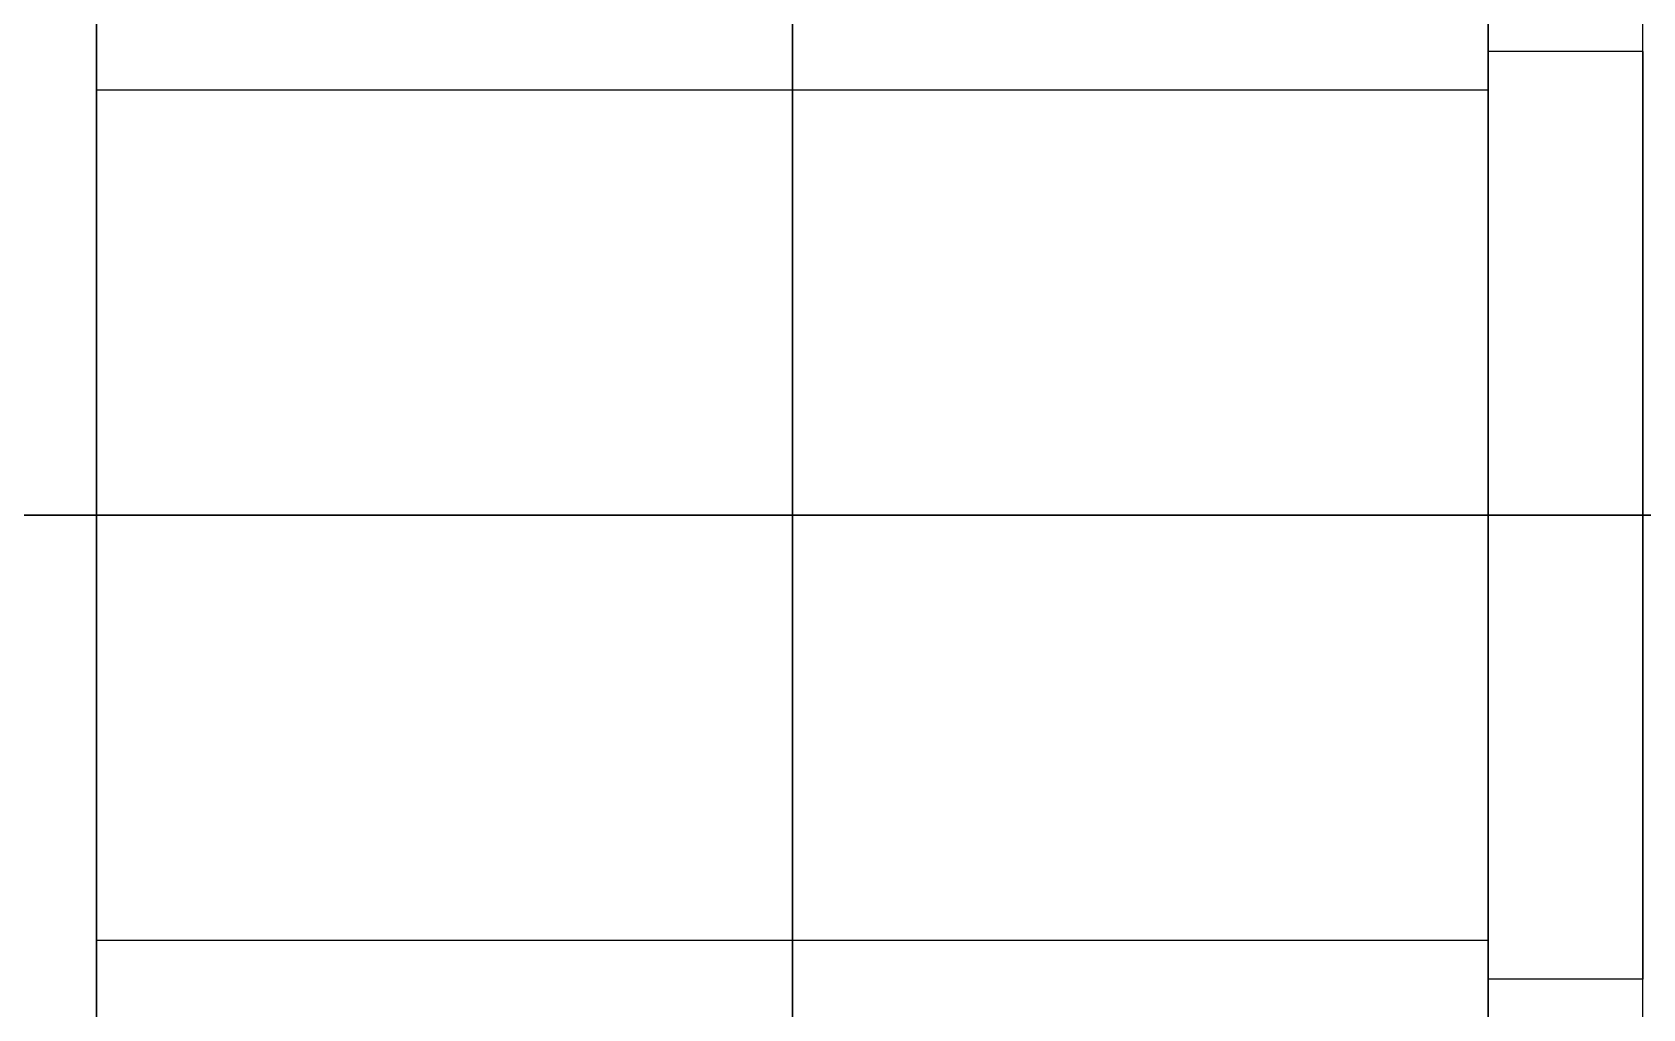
# Model space of a CAD drawing. Header units: millimetres. Extents: x -6529 to 809, y -8611 to 207.
# Drawn here: x 750.19 to 771.03, y -8597.39 to -8584.75 of the extents above; entities that cross this region are included whole.
import ezdxf

# ---------------------------------------------------------------- set-up
doc = ezdxf.new("R2010")
doc.units = ezdxf.units.MM
doc.header["$MEASUREMENT"] = 0
doc.layers.add('platen', color=7, linetype='Continuous', true_color=0x007f00)
doc.layers.add('staal', color=5, linetype='Continuous', true_color=0x0000ff)

# ---------------------------------------------------------------- blocks, each defined once
blk = doc.blocks.new('plaat base')
at = {"layer": 'platen'}
for p, q in [((1296, -332), (1296, -332, 18)), ((1290.5, -337.5), (1290.5, -337.5, 18)), ((1301.5, -337.5), (1301.5, -337.5, 18)), ((1296, -343), (1296, -343, 18)), ((1296, -407), (1296, -407, 18)), ((1290.5, -412.5), (1290.5, -412.5, 18)), ((1301.5, -412.5), (1301.5, -412.5, 18)), ((1296, -418), (1296, -418, 18)), ((1296, -482), (1296, -482, 18)), ((1290.5, -487.5), (1290.5, -487.5, 18)), ((1301.5, -487.5), (1301.5, -487.5, 18)), ((1296, -493), (1296, -493, 18)), ((1296, -557), (1296, -557, 18)), ((1290.5, -562.5), (1290.5, -562.5, 18)), ((1301.5, -562.5), (1301.5, -562.5, 18)), ((1296, -568), (1296, -568, 18)), ((1296, -932), (1296, -932, 18)), ((1290.5, -937.5), (1290.5, -937.5, 18)), ((1301.5, -937.5), (1301.5, -937.5, 18)), ((1296, -943), (1296, -943, 18)), ((1296, -1007), (1296, -1007, 18)), ((1290.5, -1012.5), (1290.5, -1012.5, 18)), ((1301.5, -1012.5), (1301.5, -1012.5, 18)), ((1296, -1018), (1296, -1018, 18)), ((1296, -1082), (1296, -1082, 18)), ((1290.5, -1087.5), (1290.5, -1087.5, 18)), ((1301.5, -1087.5), (1301.5, -1087.5, 18)), ((1296, -1093), (1296, -1093, 18)), ((1296, -1157), (1296, -1157, 18)), ((1290.5, -1162.5), (1290.5, -1162.5, 18)), ((1301.5, -1162.5), (1301.5, -1162.5, 18)), ((1296, -1168), (1296, -1168, 18))]:
    blk.add_line(p, q, dxfattribs=at)
for points in [[(1316, -300), (1287, -300), (1258, -300)], [(1316, -300, 18), (1287, -300, 18), (1258, -300, 18)], [(1316, -300, 9), (1287, -300, 9), (1258, -300, 9)], [(1258, -600), (1287, -600), (1316, -600)], [(1258, -600, 18), (1287, -600, 18), (1316, -600, 18)], [(1258, -600, 9), (1287, -600, 9), (1316, -600, 9)], [(1316, -900), (1287, -900), (1258, -900)], [(1316, -900, 18), (1287, -900, 18), (1258, -900, 18)], [(1316, -900, 9), (1287, -900, 9), (1258, -900, 9)], [(958, -1200), (1137, -1200), (1316, -1200)], [(958, -1200, 18), (1137, -1200, 18), (1316, -1200, 18)], [(958, -1200, 9), (1137, -1200, 9), (1316, -1200, 9)]]:
    blk.add_open_spline(points, degree=2, dxfattribs=at)
for points in [[(1290.5, -337.5), (1290.5, -332), (1296, -332), (1301.5, -332), (1301.5, -337.5), (1301.5, -343), (1296, -343), (1290.5, -343), (1290.5, -337.5)], [(1290.5, -337.5, 18), (1290.5, -332, 18), (1296, -332, 18), (1301.5, -332, 18), (1301.5, -337.5, 18), (1301.5, -343, 18), (1296, -343, 18), (1290.5, -343, 18), (1290.5, -337.5, 18)], [(1290.5, -412.5), (1290.5, -407), (1296, -407), (1301.5, -407), (1301.5, -412.5), (1301.5, -418), (1296, -418), (1290.5, -418), (1290.5, -412.5)], [(1290.5, -412.5, 18), (1290.5, -407, 18), (1296, -407, 18), (1301.5, -407, 18), (1301.5, -412.5, 18), (1301.5, -418, 18), (1296, -418, 18), (1290.5, -418, 18), (1290.5, -412.5, 18)], [(1290.5, -487.5), (1290.5, -482), (1296, -482), (1301.5, -482), (1301.5, -487.5), (1301.5, -493), (1296, -493), (1290.5, -493), (1290.5, -487.5)], [(1290.5, -487.5, 18), (1290.5, -482, 18), (1296, -482, 18), (1301.5, -482, 18), (1301.5, -487.5, 18), (1301.5, -493, 18), (1296, -493, 18), (1290.5, -493, 18), (1290.5, -487.5, 18)], [(1290.5, -562.5), (1290.5, -557), (1296, -557), (1301.5, -557), (1301.5, -562.5), (1301.5, -568), (1296, -568), (1290.5, -568), (1290.5, -562.5)], [(1290.5, -562.5, 18), (1290.5, -557, 18), (1296, -557, 18), (1301.5, -557, 18), (1301.5, -562.5, 18), (1301.5, -568, 18), (1296, -568, 18), (1290.5, -568, 18), (1290.5, -562.5, 18)], [(1290.5, -937.5), (1290.5, -932), (1296, -932), (1301.5, -932), (1301.5, -937.5), (1301.5, -943), (1296, -943), (1290.5, -943), (1290.5, -937.5)], [(1290.5, -937.5, 18), (1290.5, -932, 18), (1296, -932, 18), (1301.5, -932, 18), (1301.5, -937.5, 18), (1301.5, -943, 18), (1296, -943, 18), (1290.5, -943, 18), (1290.5, -937.5, 18)], [(1290.5, -1012.5), (1290.5, -1007), (1296, -1007), (1301.5, -1007), (1301.5, -1012.5), (1301.5, -1018), (1296, -1018), (1290.5, -1018), (1290.5, -1012.5)], [(1290.5, -1012.5, 18), (1290.5, -1007, 18), (1296, -1007, 18), (1301.5, -1007, 18), (1301.5, -1012.5, 18), (1301.5, -1018, 18), (1296, -1018, 18), (1290.5, -1018, 18), (1290.5, -1012.5, 18)], [(1290.5, -1087.5), (1290.5, -1082), (1296, -1082), (1301.5, -1082), (1301.5, -1087.5), (1301.5, -1093), (1296, -1093), (1290.5, -1093), (1290.5, -1087.5)], [(1290.5, -1087.5, 18), (1290.5, -1082, 18), (1296, -1082, 18), (1301.5, -1082, 18), (1301.5, -1087.5, 18), (1301.5, -1093, 18), (1296, -1093, 18), (1290.5, -1093, 18), (1290.5, -1087.5, 18)], [(1290.5, -1162.5), (1290.5, -1157), (1296, -1157), (1301.5, -1157), (1301.5, -1162.5), (1301.5, -1168), (1296, -1168), (1290.5, -1168), (1290.5, -1162.5)], [(1290.5, -1162.5, 18), (1290.5, -1157, 18), (1296, -1157, 18), (1301.5, -1157, 18), (1301.5, -1162.5, 18), (1301.5, -1168, 18), (1296, -1168, 18), (1290.5, -1168, 18), (1290.5, -1162.5, 18)]]:
    blk.add_rational_spline(points, [1, 0.707106781187, 1, 0.707106781187, 1, 0.707106781187, 1, 0.707106781187, 1], degree=2, knots=[-31.415927, -31.415927, -31.415927, -23.561945, -23.561945, -15.707963, -15.707963, -7.853982, -7.853982, 0, 0, 0], dxfattribs=at)
blk = doc.blocks.new('plaat laag')
at = {"layer": 'platen'}
for p, q in [((-0.048, -14.5, 112.5), (17.952, -14.559, 112.5)), ((-0.048, -14.5, 262.5), (17.952, -14.559, 262.5)), ((-0.048, -14.5, 187.5), (17.952, -14.559, 187.5)), ((-0.048, -14.5, 37.5), (17.952, -14.559, 37.5)), ((-0.066, -20, 107), (17.934, -20.059, 107)), ((-0.066, -20, 118), (17.934, -20.059, 118)), ((-0.066, -20, 257), (17.934, -20.059, 257)), ((-0.066, -20, 268), (17.934, -20.059, 268)), ((-0.066, -20, 182), (17.934, -20.059, 182)), ((-0.066, -20, 193), (17.934, -20.059, 193)), ((-0.066, -20, 32), (17.934, -20.059, 32)), ((-0.066, -20, 43), (17.934, -20.059, 43)), ((-0.084, -25.5, 112.5), (17.916, -25.559, 112.5)), ((-0.084, -25.5, 262.5), (17.916, -25.559, 262.5)), ((-0.084, -25.5, 187.5), (17.916, -25.559, 187.5)), ((-0.084, -25.5, 37.5), (17.916, -25.559, 37.5))]:
    blk.add_line(p, q, dxfattribs=at)
for points in [[(-1.184, -357.998), (-0.592, -178.999), (0, 0)], [(0, 0, 300), (-0.096, -29, 300), (-0.192, -58, 300)], [(0, -0.001, 300), (-0.096, -29, 300), (-0.192, -58, 300)], [(7.816, -358.028), (8.408, -179.029), (9, -0.03)], [(9, -0.03, 300), (8.904, -29.03, 300), (8.808, -58.029, 300)], [(9, -0.03, 300), (8.904, -29.03, 300), (8.808, -58.029, 300)], [(16.816, -358.058), (17.408, -179.059), (18, -0.06)], [(18, -0.06, 300), (17.904, -29.059, 300), (17.808, -58.059, 300)], [(18, -0.06, 300), (17.904, -29.06, 300), (17.808, -58.059, 300)]]:
    blk.add_open_spline(points, degree=2, dxfattribs=at)
for points in [[(-0.084, -25.5, 112.5), (-0.084, -25.5, 118), (-0.066, -20, 118), (-0.048, -14.5, 118), (-0.048, -14.5, 112.5), (-0.048, -14.5, 107), (-0.066, -20, 107), (-0.084, -25.5, 107), (-0.084, -25.5, 112.5)], [(-0.084, -25.5, 262.5), (-0.084, -25.5, 268), (-0.066, -20, 268), (-0.048, -14.5, 268), (-0.048, -14.5, 262.5), (-0.048, -14.5, 257), (-0.066, -20, 257), (-0.084, -25.5, 257), (-0.084, -25.5, 262.5)], [(-0.084, -25.5, 187.5), (-0.084, -25.5, 193), (-0.066, -20, 193), (-0.048, -14.5, 193), (-0.048, -14.5, 187.5), (-0.048, -14.5, 182), (-0.066, -20, 182), (-0.084, -25.5, 182), (-0.084, -25.5, 187.5)], [(-0.084, -25.5, 37.5), (-0.084, -25.5, 43), (-0.066, -20, 43), (-0.048, -14.5, 43), (-0.048, -14.5, 37.5), (-0.048, -14.5, 32), (-0.066, -20, 32), (-0.084, -25.5, 32), (-0.084, -25.5, 37.5)], [(17.916, -25.559, 112.5), (17.916, -25.559, 118), (17.934, -20.059, 118), (17.952, -14.559, 118), (17.952, -14.559, 112.5), (17.952, -14.559, 107), (17.934, -20.059, 107), (17.916, -25.559, 107), (17.916, -25.559, 112.5)], [(17.916, -25.559, 262.5), (17.916, -25.559, 268), (17.934, -20.059, 268), (17.952, -14.559, 268), (17.952, -14.559, 262.5), (17.952, -14.559, 257), (17.934, -20.059, 257), (17.916, -25.559, 257), (17.916, -25.559, 262.5)], [(17.916, -25.559, 187.5), (17.916, -25.559, 193), (17.934, -20.059, 193), (17.952, -14.559, 193), (17.952, -14.559, 187.5), (17.952, -14.559, 182), (17.934, -20.059, 182), (17.916, -25.559, 182), (17.916, -25.559, 187.5)], [(17.916, -25.559, 37.5), (17.916, -25.559, 43), (17.934, -20.059, 43), (17.952, -14.559, 43), (17.952, -14.559, 37.5), (17.952, -14.559, 32), (17.934, -20.059, 32), (17.916, -25.559, 32), (17.916, -25.559, 37.5)]]:
    blk.add_rational_spline(points, [1, 0.707106781187, 1, 0.707106781187, 1, 0.707106781187, 1, 0.707106781187, 1], degree=2, knots=[-31.415927, -31.415927, -31.415927, -23.561945, -23.561945, -15.707963, -15.707963, -7.853982, -7.853982, 0, 0, 0], dxfattribs=at)
blk = doc.blocks.new('top plaat')
at = {"layer": 'platen'}
for points in [[(1276, -1276), (1276, -1256), (1276, -1236)], [(1276, -1276, 18), (1276, -1256, 18), (1276, -1236, 18)], [(1276, -1276, 9), (1276, -1256, 9), (1276, -1236, 9)], [(1276, -1256), (1276, -1256, 9), (1276, -1256, 18)]]:
    blk.add_open_spline(points, degree=2, dxfattribs=at)

msp = doc.modelspace()

# ---------------------------------------------------------------- linework, layer by layer
at = {"layer": 'staal'}
for p, q in [((771.026, -8585.003, 1821.5), (769.026, -8585.003, 1821.5)), ((771.026, -8585.003, 1896.5), (769.026, -8585.003, 1896.5)), ((771.026, -8585.003, 1671.5), (769.026, -8585.003, 1671.5)), ((771.026, -8585.003, 1746.5), (769.026, -8585.003, 1746.5)), ((771.026, -8585.003, 1521.5), (769.026, -8585.003, 1521.5)), ((771.026, -8585.003, 1596.5), (769.026, -8585.003, 1596.5)), ((771.026, -8585.003, 1446.5), (769.026, -8585.003, 1446.5)), ((771.026, -8585.003, 1371.5), (769.026, -8585.003, 1371.5)), ((771.026, -8585.003, 771.5), (769.026, -8585.003, 771.5)), ((771.026, -8585.003, 846.5), (769.026, -8585.003, 846.5)), ((771.026, -8585.003, 996.5), (769.026, -8585.003, 996.5)), ((771.026, -8585.003, 921.5), (769.026, -8585.003, 921.5)), ((771.026, -8585.003, 1146.5), (769.026, -8585.003, 1146.5)), ((771.026, -8585.003, 1071.5), (769.026, -8585.003, 1071.5)), ((771.026, -8585.003, 1296.5), (769.026, -8585.003, 1296.5)), ((771.026, -8585.003, 1221.5), (769.026, -8585.003, 1221.5)), ((771.026, -8585.003, 95.5), (769.026, -8585.003, 95.5)), ((771.026, -8585.003, 170.5), (769.026, -8585.003, 170.5)), ((771.026, -8585.003, 320.5), (769.026, -8585.003, 320.5)), ((771.026, -8585.003, 245.5), (769.026, -8585.003, 245.5)), ((771.026, -8585.003, 470.5), (769.026, -8585.003, 470.5)), ((771.026, -8585.003, 395.5), (769.026, -8585.003, 395.5)), ((771.026, -8585.003, 620.5), (769.026, -8585.003, 620.5)), ((771.026, -8585.003, 545.5), (769.026, -8585.003, 545.5)), ((769.026, -8591.003, 716), (771.026, -8591.003, 716)), ((769.026, -8591.003, 1952), (771.026, -8591.003, 1952)), ((771.026, -8591.003, 1815.5), (769.026, -8591.003, 1815.5)), ((771.026, -8591.003, 1827.5), (769.026, -8591.003, 1827.5)), ((771.026, -8591.003, 1890.5), (769.026, -8591.003, 1890.5)), ((771.026, -8591.003, 1902.5), (769.026, -8591.003, 1902.5)), ((771.026, -8591.003, 1665.5), (769.026, -8591.003, 1665.5)), ((771.026, -8591.003, 1677.5), (769.026, -8591.003, 1677.5)), ((771.026, -8591.003, 1740.5), (769.026, -8591.003, 1740.5)), ((771.026, -8591.003, 1752.5), (769.026, -8591.003, 1752.5)), ((771.026, -8591.003, 1515.5), (769.026, -8591.003, 1515.5)), ((771.026, -8591.003, 1527.5), (769.026, -8591.003, 1527.5)), ((771.026, -8591.003, 1590.5), (769.026, -8591.003, 1590.5)), ((771.026, -8591.003, 1602.5), (769.026, -8591.003, 1602.5)), ((771.026, -8591.003, 1440.5), (769.026, -8591.003, 1440.5)), ((771.026, -8591.003, 1452.5), (769.026, -8591.003, 1452.5)), ((771.026, -8591.003, 1365.5), (769.026, -8591.003, 1365.5)), ((771.026, -8591.003, 1377.5), (769.026, -8591.003, 1377.5)), ((771.026, -8591.003, 765.5), (769.026, -8591.003, 765.5)), ((771.026, -8591.003, 777.5), (769.026, -8591.003, 777.5)), ((771.026, -8591.003, 840.5), (769.026, -8591.003, 840.5)), ((771.026, -8591.003, 852.5), (769.026, -8591.003, 852.5)), ((771.026, -8591.003, 990.5), (769.026, -8591.003, 990.5)), ((771.026, -8591.003, 1002.5), (769.026, -8591.003, 1002.5)), ((771.026, -8591.003, 915.5), (769.026, -8591.003, 915.5)), ((771.026, -8591.003, 927.5), (769.026, -8591.003, 927.5)), ((771.026, -8591.003, 1140.5), (769.026, -8591.003, 1140.5)), ((771.026, -8591.003, 1152.5), (769.026, -8591.003, 1152.5)), ((771.026, -8591.003, 1065.5), (769.026, -8591.003, 1065.5)), ((771.026, -8591.003, 1077.5), (769.026, -8591.003, 1077.5)), ((771.026, -8591.003, 1290.5), (769.026, -8591.003, 1290.5)), ((771.026, -8591.003, 1302.5), (769.026, -8591.003, 1302.5)), ((771.026, -8591.003, 1215.5), (769.026, -8591.003, 1215.5)), ((771.026, -8591.003, 1227.5), (769.026, -8591.003, 1227.5)), ((769.026, -8591.003, 40), (771.026, -8591.003, 40)), ((771.026, -8591.003, 89.5), (769.026, -8591.003, 89.5)), ((771.026, -8591.003, 101.5), (769.026, -8591.003, 101.5)), ((771.026, -8591.003, 164.5), (769.026, -8591.003, 164.5)), ((771.026, -8591.003, 176.5), (769.026, -8591.003, 176.5)), ((771.026, -8591.003, 314.5), (769.026, -8591.003, 314.5)), ((771.026, -8591.003, 326.5), (769.026, -8591.003, 326.5)), ((771.026, -8591.003, 239.5), (769.026, -8591.003, 239.5)), ((771.026, -8591.003, 251.5), (769.026, -8591.003, 251.5)), ((771.026, -8591.003, 464.5), (769.026, -8591.003, 464.5)), ((771.026, -8591.003, 476.5), (769.026, -8591.003, 476.5)), ((771.026, -8591.003, 389.5), (769.026, -8591.003, 389.5)), ((771.026, -8591.003, 401.5), (769.026, -8591.003, 401.5)), ((771.026, -8591.003, 614.5), (769.026, -8591.003, 614.5)), ((771.026, -8591.003, 626.5), (769.026, -8591.003, 626.5)), ((771.026, -8591.003, 539.5), (769.026, -8591.003, 539.5)), ((771.026, -8591.003, 551.5), (769.026, -8591.003, 551.5)), ((771.026, -8597.003, 1821.5), (769.026, -8597.003, 1821.5)), ((771.026, -8597.003, 1896.5), (769.026, -8597.003, 1896.5)), ((771.026, -8597.003, 1671.5), (769.026, -8597.003, 1671.5)), ((771.026, -8597.003, 1746.5), (769.026, -8597.003, 1746.5)), ((771.026, -8597.003, 1521.5), (769.026, -8597.003, 1521.5)), ((771.026, -8597.003, 1596.5), (769.026, -8597.003, 1596.5)), ((771.026, -8597.003, 1446.5), (769.026, -8597.003, 1446.5)), ((771.026, -8597.003, 1371.5), (769.026, -8597.003, 1371.5)), ((771.026, -8597.003, 771.5), (769.026, -8597.003, 771.5)), ((771.026, -8597.003, 846.5), (769.026, -8597.003, 846.5)), ((771.026, -8597.003, 996.5), (769.026, -8597.003, 996.5)), ((771.026, -8597.003, 921.5), (769.026, -8597.003, 921.5)), ((771.026, -8597.003, 1146.5), (769.026, -8597.003, 1146.5)), ((771.026, -8597.003, 1071.5), (769.026, -8597.003, 1071.5)), ((771.026, -8597.003, 1296.5), (769.026, -8597.003, 1296.5)), ((771.026, -8597.003, 1221.5), (769.026, -8597.003, 1221.5)), ((771.026, -8597.003, 95.5), (769.026, -8597.003, 95.5)), ((771.026, -8597.003, 170.5), (769.026, -8597.003, 170.5)), ((771.026, -8597.003, 320.5), (769.026, -8597.003, 320.5)), ((771.026, -8597.003, 245.5), (769.026, -8597.003, 245.5)), ((771.026, -8597.003, 470.5), (769.026, -8597.003, 470.5)), ((771.026, -8597.003, 395.5), (769.026, -8597.003, 395.5)), ((771.026, -8597.003, 620.5), (769.026, -8597.003, 620.5)), ((771.026, -8597.003, 545.5), (769.026, -8597.003, 545.5))]:
    msp.add_line(p, q, dxfattribs=at)
for points in [[(809.026, -8611.003, 1992), (789.026, -8591.003, 1992), (769.026, -8571.003, 1992)], [(809.026, -8611.003, 1992), (789.026, -8591.003, 1992), (769.026, -8571.003, 1992)], [(769.026, -8571.003, 716), (769.026, -8591.003, 716), (769.026, -8611.003, 716)], [(769.026, -8571.003, 1952), (769.026, -8591.003, 1952), (769.026, -8611.003, 1952)], [(769.026, -8571.003, 1334), (769.026, -8591.003, 1334), (769.026, -8611.003, 1334)], [(809.026, -8611.003, 40), (789.026, -8591.003, 40), (769.026, -8571.003, 40)], [(809.026, -8611.003), (789.026, -8591.003), (769.026, -8571.003)], [(769.026, -8571.003, 40), (789.026, -8591.003, 40), (809.026, -8611.003, 40)], [(809.026, -8611.003, 716), (789.026, -8591.003, 716), (769.026, -8571.003, 716)], [(809.026, -8611.003, 716), (789.026, -8591.003, 716), (769.026, -8571.003, 716)], [(769.026, -8571.003, 40), (769.026, -8591.003, 40), (769.026, -8611.003, 40)], [(769.026, -8571.003, 676), (769.026, -8591.003, 676), (769.026, -8611.003, 676)], [(769.026, -8571.003, 658), (769.026, -8591.003, 658), (769.026, -8611.003, 658)], [(771.026, -8573.003, 1990), (789.026, -8591.003, 1990), (807.026, -8609.003, 1990)], [(807.026, -8609.003, 1954), (789.026, -8591.003, 1954), (771.026, -8573.003, 1954)], [(771.026, -8609.003, 716), (771.026, -8591.003, 716), (771.026, -8573.003, 716)], [(771.026, -8609.003, 1952), (771.026, -8591.003, 1952), (771.026, -8573.003, 1952)], [(771.026, -8609.003, 1334), (771.026, -8591.003, 1334), (771.026, -8573.003, 1334)], [(771.026, -8573.003, 38), (789.026, -8591.003, 38), (807.026, -8609.003, 38)], [(807.026, -8609.003, 2), (789.026, -8591.003, 2), (771.026, -8573.003, 2)], [(807.026, -8609.003, 38), (789.026, -8591.003, 38), (771.026, -8573.003, 38)], [(771.026, -8573.003, 2), (789.026, -8591.003, 2), (807.026, -8609.003, 2)], [(771.026, -8573.003, 714), (789.026, -8591.003, 714), (807.026, -8609.003, 714)], [(807.026, -8609.003, 678), (789.026, -8591.003, 678), (771.026, -8573.003, 678)], [(771.026, -8573.003, 714), (789.026, -8591.003, 714), (807.026, -8609.003, 714)], [(807.026, -8609.003, 678), (789.026, -8591.003, 678), (771.026, -8573.003, 678)], [(771.026, -8609.003, 40), (771.026, -8591.003, 40), (771.026, -8573.003, 40)], [(771.026, -8609.003, 676), (771.026, -8591.003, 676), (771.026, -8573.003, 676)], [(771.026, -8609.003, 658), (771.026, -8591.003, 658), (771.026, -8573.003, 658)], [(718.526, -8591.003, 1992), (753.776, -8591.003, 1992), (789.026, -8591.003, 1992)], [(718.526, -8591.003, 1990), (753.776, -8591.003, 1990), (789.026, -8591.003, 1990)], [(718.526, -8591.003, 1954), (753.776, -8591.003, 1954), (789.026, -8591.003, 1954)], [(718.526, -8591.003, 1952), (753.776, -8591.003, 1952), (789.026, -8591.003, 1952)], [(789.026, -8591.003, 40), (753.776, -8591.003, 40), (718.526, -8591.003, 40)], [(789.026, -8591.003, 38), (753.776, -8591.003, 38), (718.526, -8591.003, 38)], [(789.026, -8591.003, 2), (753.776, -8591.003, 2), (718.526, -8591.003, 2)], [(789.026, -8591.003), (753.776, -8591.003), (718.526, -8591.003)], [(718.526, -8591.003, 716), (753.776, -8591.003, 716), (789.026, -8591.003, 716)], [(718.526, -8591.003, 714), (753.776, -8591.003, 714), (789.026, -8591.003, 714)], [(718.526, -8591.003, 678), (753.776, -8591.003, 678), (789.026, -8591.003, 678)], [(718.526, -8591.003, 676), (753.776, -8591.003, 676), (789.026, -8591.003, 676)], [(769.026, -8591.003, 716), (769.026, -8591.003, 740.75), (769.026, -8591.003, 765.5)], [(769.026, -8591.003, 777.5), (769.026, -8591.003, 809), (769.026, -8591.003, 840.5)], [(769.026, -8591.003, 852.5), (769.026, -8591.003, 884), (769.026, -8591.003, 915.5)], [(769.026, -8591.003, 927.5), (769.026, -8591.003, 959), (769.026, -8591.003, 990.5)], [(769.026, -8591.003, 1002.5), (769.026, -8591.003, 1034), (769.026, -8591.003, 1065.5)], [(769.026, -8591.003, 1077.5), (769.026, -8591.003, 1109), (769.026, -8591.003, 1140.5)], [(769.026, -8591.003, 1152.5), (769.026, -8591.003, 1184), (769.026, -8591.003, 1215.5)], [(769.026, -8591.003, 1227.5), (769.026, -8591.003, 1259), (769.026, -8591.003, 1290.5)], [(769.026, -8591.003, 1302.5), (769.026, -8591.003, 1334), (769.026, -8591.003, 1365.5)], [(769.026, -8591.003, 1377.5), (769.026, -8591.003, 1409), (769.026, -8591.003, 1440.5)], [(769.026, -8591.003, 1452.5), (769.026, -8591.003, 1484), (769.026, -8591.003, 1515.5)], [(769.026, -8591.003, 1527.5), (769.026, -8591.003, 1559), (769.026, -8591.003, 1590.5)], [(769.026, -8591.003, 1602.5), (769.026, -8591.003, 1634), (769.026, -8591.003, 1665.5)], [(769.026, -8591.003, 1677.5), (769.026, -8591.003, 1709), (769.026, -8591.003, 1740.5)], [(769.026, -8591.003, 1752.5), (769.026, -8591.003, 1784), (769.026, -8591.003, 1815.5)], [(769.026, -8591.003, 1827.5), (769.026, -8591.003, 1859), (769.026, -8591.003, 1890.5)], [(769.026, -8591.003, 1902.5), (769.026, -8591.003, 1927.25), (769.026, -8591.003, 1952)], [(769.026, -8591.003, 40), (769.026, -8591.003, 64.75), (769.026, -8591.003, 89.5)], [(769.026, -8591.003, 101.5), (769.026, -8591.003, 133), (769.026, -8591.003, 164.5)], [(769.026, -8591.003, 176.5), (769.026, -8591.003, 208), (769.026, -8591.003, 239.5)], [(769.026, -8591.003, 251.5), (769.026, -8591.003, 283), (769.026, -8591.003, 314.5)], [(769.026, -8591.003, 326.5), (769.026, -8591.003, 358), (769.026, -8591.003, 389.5)], [(769.026, -8591.003, 401.5), (769.026, -8591.003, 433), (769.026, -8591.003, 464.5)], [(769.026, -8591.003, 476.5), (769.026, -8591.003, 508), (769.026, -8591.003, 539.5)], [(769.026, -8591.003, 551.5), (769.026, -8591.003, 583), (769.026, -8591.003, 614.5)], [(769.026, -8591.003, 626.5), (769.026, -8591.003, 651.25), (769.026, -8591.003, 676)], [(771.026, -8591.003, 716), (771.026, -8591.003, 740.75), (771.026, -8591.003, 765.5)], [(771.026, -8591.003, 777.5), (771.026, -8591.003, 809), (771.026, -8591.003, 840.5)], [(771.026, -8591.003, 852.5), (771.026, -8591.003, 884), (771.026, -8591.003, 915.5)], [(771.026, -8591.003, 927.5), (771.026, -8591.003, 959), (771.026, -8591.003, 990.5)], [(771.026, -8591.003, 1002.5), (771.026, -8591.003, 1034), (771.026, -8591.003, 1065.5)], [(771.026, -8591.003, 1077.5), (771.026, -8591.003, 1109), (771.026, -8591.003, 1140.5)], [(771.026, -8591.003, 1152.5), (771.026, -8591.003, 1184), (771.026, -8591.003, 1215.5)], [(771.026, -8591.003, 1227.5), (771.026, -8591.003, 1259), (771.026, -8591.003, 1290.5)], [(771.026, -8591.003, 1302.5), (771.026, -8591.003, 1334), (771.026, -8591.003, 1365.5)], [(771.026, -8591.003, 1377.5), (771.026, -8591.003, 1409), (771.026, -8591.003, 1440.5)], [(771.026, -8591.003, 1452.5), (771.026, -8591.003, 1484), (771.026, -8591.003, 1515.5)], [(771.026, -8591.003, 1527.5), (771.026, -8591.003, 1559), (771.026, -8591.003, 1590.5)], [(771.026, -8591.003, 1602.5), (771.026, -8591.003, 1634), (771.026, -8591.003, 1665.5)], [(771.026, -8591.003, 1677.5), (771.026, -8591.003, 1709), (771.026, -8591.003, 1740.5)], [(771.026, -8591.003, 1752.5), (771.026, -8591.003, 1784), (771.026, -8591.003, 1815.5)], [(771.026, -8591.003, 1827.5), (771.026, -8591.003, 1859), (771.026, -8591.003, 1890.5)], [(771.026, -8591.003, 1902.5), (771.026, -8591.003, 1927.25), (771.026, -8591.003, 1952)], [(771.026, -8591.003, 40), (771.026, -8591.003, 64.75), (771.026, -8591.003, 89.5)], [(771.026, -8591.003, 101.5), (771.026, -8591.003, 133), (771.026, -8591.003, 164.5)], [(771.026, -8591.003, 176.5), (771.026, -8591.003, 208), (771.026, -8591.003, 239.5)], [(771.026, -8591.003, 251.5), (771.026, -8591.003, 283), (771.026, -8591.003, 314.5)], [(771.026, -8591.003, 326.5), (771.026, -8591.003, 358), (771.026, -8591.003, 389.5)], [(771.026, -8591.003, 401.5), (771.026, -8591.003, 433), (771.026, -8591.003, 464.5)], [(771.026, -8591.003, 476.5), (771.026, -8591.003, 508), (771.026, -8591.003, 539.5)], [(771.026, -8591.003, 551.5), (771.026, -8591.003, 583), (771.026, -8591.003, 614.5)], [(771.026, -8591.003, 626.5), (771.026, -8591.003, 651.25), (771.026, -8591.003, 676)]]:
    msp.add_open_spline(points, degree=2, dxfattribs=at)
for points, weights, knots in [([(769.026, -8585.003, 1821.5), (769.026, -8585.003, 1827.5), (769.026, -8591.003, 1827.5), (769.026, -8597.003, 1827.5), (769.026, -8597.003, 1821.5), (769.026, -8597.003, 1815.5), (769.026, -8591.003, 1815.5), (769.026, -8585.003, 1815.5), (769.026, -8585.003, 1821.5)], [1, 0.707106781187, 1, 0.707106781187, 1, 0.707106781187, 1, 0.707106781187, 1], [0, 0, 0, 7.853982, 7.853982, 15.707963, 15.707963, 23.561945, 23.561945, 31.415927, 31.415927, 31.415927]), ([(769.026, -8585.003, 1896.5), (769.026, -8585.003, 1902.5), (769.026, -8591.003, 1902.5), (769.026, -8597.003, 1902.5), (769.026, -8597.003, 1896.5), (769.026, -8597.003, 1890.5), (769.026, -8591.003, 1890.5), (769.026, -8585.003, 1890.5), (769.026, -8585.003, 1896.5)], [1, 0.707106781187, 1, 0.707106781187, 1, 0.707106781187, 1, 0.707106781187, 1], [0, 0, 0, 7.853982, 7.853982, 15.707963, 15.707963, 23.561945, 23.561945, 31.415927, 31.415927, 31.415927]), ([(769.026, -8585.003, 1671.5), (769.026, -8585.003, 1677.5), (769.026, -8591.003, 1677.5), (769.026, -8597.003, 1677.5), (769.026, -8597.003, 1671.5), (769.026, -8597.003, 1665.5), (769.026, -8591.003, 1665.5), (769.026, -8585.003, 1665.5), (769.026, -8585.003, 1671.5)], [1, 0.707106781187, 1, 0.707106781187, 1, 0.707106781187, 1, 0.707106781187, 1], [0, 0, 0, 7.853982, 7.853982, 15.707963, 15.707963, 23.561945, 23.561945, 31.415927, 31.415927, 31.415927]), ([(769.026, -8585.003, 1746.5), (769.026, -8585.003, 1752.5), (769.026, -8591.003, 1752.5), (769.026, -8597.003, 1752.5), (769.026, -8597.003, 1746.5), (769.026, -8597.003, 1740.5), (769.026, -8591.003, 1740.5), (769.026, -8585.003, 1740.5), (769.026, -8585.003, 1746.5)], [1, 0.707106781187, 1, 0.707106781187, 1, 0.707106781187, 1, 0.707106781187, 1], [0, 0, 0, 7.853982, 7.853982, 15.707963, 15.707963, 23.561945, 23.561945, 31.415927, 31.415927, 31.415927]), ([(769.026, -8585.003, 1521.5), (769.026, -8585.003, 1527.5), (769.026, -8591.003, 1527.5), (769.026, -8597.003, 1527.5), (769.026, -8597.003, 1521.5), (769.026, -8597.003, 1515.5), (769.026, -8591.003, 1515.5), (769.026, -8585.003, 1515.5), (769.026, -8585.003, 1521.5)], [0.999999860338, 0.707106851018, 1, 0.707106781187, 1, 0.707106781187, 1, 0.707106781187, 1], [0, 0, 0, 7.85398, 7.85398, 15.707962, 15.707962, 23.561944, 23.561944, 31.415927, 31.415927, 31.415927]), ([(769.026, -8585.003, 1596.5), (769.026, -8585.003, 1602.5), (769.026, -8591.003, 1602.5), (769.026, -8597.003, 1602.5), (769.026, -8597.003, 1596.5), (769.026, -8597.003, 1590.5), (769.026, -8591.003, 1590.5), (769.026, -8585.003, 1590.5), (769.026, -8585.003, 1596.5)], [1, 0.707106781187, 1, 0.707106781187, 1, 0.707106781187, 1, 0.707106781187, 1], [0, 0, 0, 7.853982, 7.853982, 15.707963, 15.707963, 23.561945, 23.561945, 31.415927, 31.415927, 31.415927]), ([(769.026, -8585.003, 1446.5), (769.026, -8585.003, 1452.5), (769.026, -8591.003, 1452.5), (769.026, -8597.003, 1452.5), (769.026, -8597.003, 1446.5), (769.026, -8597.003, 1440.5), (769.026, -8591.003, 1440.5), (769.026, -8585.003, 1440.5), (769.026, -8585.003, 1446.5)], [1, 0.707106781187, 1, 0.707106781187, 1, 0.707106781187, 1, 0.707106781187, 1], [0, 0, 0, 7.853982, 7.853982, 15.707963, 15.707963, 23.561945, 23.561945, 31.415927, 31.415927, 31.415927]), ([(769.026, -8585.003, 1371.5), (769.026, -8585.003, 1377.5), (769.026, -8591.003, 1377.5), (769.026, -8597.003, 1377.5), (769.026, -8597.003, 1371.5), (769.026, -8597.003, 1365.5), (769.026, -8591.003, 1365.5), (769.026, -8585.003, 1365.5), (769.026, -8585.003, 1371.5)], [1, 0.707106781187, 1, 0.707106781187, 1, 0.707106781187, 1, 0.707106781187, 1], [0, 0, 0, 7.853982, 7.853982, 15.707963, 15.707963, 23.561945, 23.561945, 31.415927, 31.415927, 31.415927]), ([(769.026, -8585.003, 771.5), (769.026, -8585.003, 777.5), (769.026, -8591.003, 777.5), (769.026, -8597.003, 777.5), (769.026, -8597.003, 771.5), (769.026, -8597.003, 765.5), (769.026, -8591.003, 765.5), (769.026, -8585.003, 765.5), (769.026, -8585.003, 771.5)], [1, 0.707106781187, 1, 0.707106781187, 1, 0.707106781187, 1, 0.707106781187, 1], [0, 0, 0, 7.853982, 7.853982, 15.707963, 15.707963, 23.561945, 23.561945, 31.415927, 31.415927, 31.415927]), ([(769.026, -8585.003, 846.5), (769.026, -8585.003, 852.5), (769.026, -8591.003, 852.5), (769.026, -8597.003, 852.5), (769.026, -8597.003, 846.5), (769.026, -8597.003, 840.5), (769.026, -8591.003, 840.5), (769.026, -8585.003, 840.5), (769.026, -8585.003, 846.5)], [1, 0.707106781187, 1, 0.707106781187, 1, 0.707106781187, 1, 0.707106781187, 1], [0, 0, 0, 7.853982, 7.853982, 15.707963, 15.707963, 23.561945, 23.561945, 31.415927, 31.415927, 31.415927]), ([(769.026, -8585.003, 996.5), (769.026, -8585.003, 1002.5), (769.026, -8591.003, 1002.5), (769.026, -8597.003, 1002.5), (769.026, -8597.003, 996.5), (769.026, -8597.003, 990.5), (769.026, -8591.003, 990.5), (769.026, -8585.003, 990.5), (769.026, -8585.003, 996.5)], [1, 0.707106781187, 1, 0.707106781187, 1, 0.707106781187, 1, 0.707106781187, 1], [0, 0, 0, 7.853982, 7.853982, 15.707963, 15.707963, 23.561945, 23.561945, 31.415927, 31.415927, 31.415927]), ([(769.026, -8585.003, 921.5), (769.026, -8585.003, 927.5), (769.026, -8591.003, 927.5), (769.026, -8597.003, 927.5), (769.026, -8597.003, 921.5), (769.026, -8597.003, 915.5), (769.026, -8591.003, 915.5), (769.026, -8585.003, 915.5), (769.026, -8585.003, 921.5)], [0.999999860338, 0.707106851018, 1, 0.707106781187, 1, 0.707106781187, 1, 0.707106781187, 1], [0, 0, 0, 7.85398, 7.85398, 15.707962, 15.707962, 23.561944, 23.561944, 31.415927, 31.415927, 31.415927]), ([(769.026, -8585.003, 1146.5), (769.026, -8585.003, 1152.5), (769.026, -8591.003, 1152.5), (769.026, -8597.003, 1152.5), (769.026, -8597.003, 1146.5), (769.026, -8597.003, 1140.5), (769.026, -8591.003, 1140.5), (769.026, -8585.003, 1140.5), (769.026, -8585.003, 1146.5)], [0.999999860338, 0.707106851018, 1, 0.707106781187, 1, 0.707106781187, 1, 0.707106781187, 1], [0, 0, 0, 7.85398, 7.85398, 15.707962, 15.707962, 23.561944, 23.561944, 31.415927, 31.415927, 31.415927]), ([(769.026, -8585.003, 1071.5), (769.026, -8585.003, 1077.5), (769.026, -8591.003, 1077.5), (769.026, -8597.003, 1077.5), (769.026, -8597.003, 1071.5), (769.026, -8597.003, 1065.5), (769.026, -8591.003, 1065.5), (769.026, -8585.003, 1065.5), (769.026, -8585.003, 1071.5)], [1, 0.707106781187, 1, 0.707106781187, 1, 0.707106781187, 1, 0.707106781187, 1], [0, 0, 0, 7.853982, 7.853982, 15.707963, 15.707963, 23.561945, 23.561945, 31.415927, 31.415927, 31.415927]), ([(769.026, -8585.003, 1296.5), (769.026, -8585.003, 1302.5), (769.026, -8591.003, 1302.5), (769.026, -8597.003, 1302.5), (769.026, -8597.003, 1296.5), (769.026, -8597.003, 1290.5), (769.026, -8591.003, 1290.5), (769.026, -8585.003, 1290.5), (769.026, -8585.003, 1296.5)], [1, 0.707106781187, 1, 0.707106781187, 1, 0.707106781187, 1, 0.707106781187, 1], [0, 0, 0, 7.853982, 7.853982, 15.707963, 15.707963, 23.561945, 23.561945, 31.415927, 31.415927, 31.415927]), ([(769.026, -8585.003, 1221.5), (769.026, -8585.003, 1227.5), (769.026, -8591.003, 1227.5), (769.026, -8597.003, 1227.5), (769.026, -8597.003, 1221.5), (769.026, -8597.003, 1215.5), (769.026, -8591.003, 1215.5), (769.026, -8585.003, 1215.5), (769.026, -8585.003, 1221.5)], [1, 0.707106781187, 1, 0.707106781187, 1, 0.707106781187, 1, 0.707106781187, 1], [0, 0, 0, 7.853982, 7.853982, 15.707963, 15.707963, 23.561945, 23.561945, 31.415927, 31.415927, 31.415927]), ([(769.026, -8585.003, 771.5), (769.026, -8585.003, 765.5), (769.026, -8591.003, 765.5), (769.026, -8597.003, 765.5), (769.026, -8597.003, 771.5)], [1, 0.707106781187, 1, 0.707106781187, 1], [-31.415927, -31.415927, -31.415927, -23.561945, -23.561945, -15.707963, -15.707963, -15.707963]), ([(769.026, -8585.003, 846.5), (769.026, -8585.003, 840.5), (769.026, -8591.003, 840.5), (769.026, -8597.003, 840.5), (769.026, -8597.003, 846.5)], [1, 0.707106781187, 1, 0.707106781187, 1], [-31.415927, -31.415927, -31.415927, -23.561945, -23.561945, -15.707963, -15.707963, -15.707963]), ([(769.026, -8585.003, 996.5), (769.026, -8585.003, 990.5), (769.026, -8591.003, 990.5), (769.026, -8597.003, 990.5), (769.026, -8597.003, 996.5)], [1, 0.707106781187, 1, 0.707106781187, 1], [-31.415927, -31.415927, -31.415927, -23.561945, -23.561945, -15.707963, -15.707963, -15.707963]), ([(769.026, -8585.003, 921.5), (769.026, -8585.003, 915.5), (769.026, -8591.003, 915.5), (769.026, -8597.003, 915.5), (769.026, -8597.003, 921.5)], [1, 0.707106781187, 1, 0.707106781187, 1], [-31.415927, -31.415927, -31.415927, -23.561945, -23.561945, -15.707963, -15.707963, -15.707963]), ([(769.026, -8585.003, 1146.5), (769.026, -8585.003, 1140.5), (769.026, -8591.003, 1140.5), (769.026, -8597.003, 1140.5), (769.026, -8597.003, 1146.5)], [1, 0.707106781187, 1, 0.707106781187, 1], [-31.415927, -31.415927, -31.415927, -23.561945, -23.561945, -15.707963, -15.707963, -15.707963]), ([(769.026, -8585.003, 1071.5), (769.026, -8585.003, 1065.5), (769.026, -8591.003, 1065.5), (769.026, -8597.003, 1065.5), (769.026, -8597.003, 1071.5)], [1, 0.707106781187, 1, 0.707106781187, 1], [-31.415927, -31.415927, -31.415927, -23.561945, -23.561945, -15.707963, -15.707963, -15.707963]), ([(769.026, -8585.003, 1296.5), (769.026, -8585.003, 1290.5), (769.026, -8591.003, 1290.5), (769.026, -8597.003, 1290.5), (769.026, -8597.003, 1296.5)], [1, 0.707106781187, 1, 0.707106781187, 1], [-31.415927, -31.415927, -31.415927, -23.561945, -23.561945, -15.707963, -15.707963, -15.707963]), ([(769.026, -8585.003, 1221.5), (769.026, -8585.003, 1215.5), (769.026, -8591.003, 1215.5), (769.026, -8597.003, 1215.5), (769.026, -8597.003, 1221.5)], [1, 0.707106781187, 1, 0.707106781187, 1], [-31.415927, -31.415927, -31.415927, -23.561945, -23.561945, -15.707963, -15.707963, -15.707963]), ([(769.026, -8585.003, 95.5), (769.026, -8585.003, 101.5), (769.026, -8591.003, 101.5), (769.026, -8597.003, 101.5), (769.026, -8597.003, 95.5), (769.026, -8597.003, 89.5), (769.026, -8591.003, 89.5), (769.026, -8585.003, 89.5), (769.026, -8585.003, 95.5)], [1, 0.707106781187, 1, 0.707106781187, 1, 0.707106781187, 1, 0.707106781187, 1], [0, 0, 0, 7.853982, 7.853982, 15.707963, 15.707963, 23.561945, 23.561945, 31.415927, 31.415927, 31.415927]), ([(769.026, -8585.003, 170.5), (769.026, -8585.003, 176.5), (769.026, -8591.003, 176.5), (769.026, -8597.003, 176.5), (769.026, -8597.003, 170.5), (769.026, -8597.003, 164.5), (769.026, -8591.003, 164.5), (769.026, -8585.003, 164.5), (769.026, -8585.003, 170.5)], [1, 0.707106781187, 1, 0.707106781187, 1, 0.707106781187, 1, 0.707106781187, 1], [0, 0, 0, 7.853982, 7.853982, 15.707963, 15.707963, 23.561945, 23.561945, 31.415927, 31.415927, 31.415927]), ([(769.026, -8585.003, 320.5), (769.026, -8585.003, 326.5), (769.026, -8591.003, 326.5), (769.026, -8597.003, 326.5), (769.026, -8597.003, 320.5), (769.026, -8597.003, 314.5), (769.026, -8591.003, 314.5), (769.026, -8585.003, 314.5), (769.026, -8585.003, 320.5)], [1, 0.707106781187, 1, 0.707106781187, 1, 0.707106781187, 1, 0.707106781187, 1], [0, 0, 0, 7.853982, 7.853982, 15.707963, 15.707963, 23.561945, 23.561945, 31.415927, 31.415927, 31.415927]), ([(769.026, -8585.003, 245.5), (769.026, -8585.003, 251.5), (769.026, -8591.003, 251.5), (769.026, -8597.003, 251.5), (769.026, -8597.003, 245.5), (769.026, -8597.003, 239.5), (769.026, -8591.003, 239.5), (769.026, -8585.003, 239.5), (769.026, -8585.003, 245.5)], [0.999999860338, 0.707106851018, 1, 0.707106781187, 1, 0.707106781187, 1, 0.707106781187, 1], [0, 0, 0, 7.85398, 7.85398, 15.707962, 15.707962, 23.561944, 23.561944, 31.415927, 31.415927, 31.415927]), ([(769.026, -8585.003, 470.5), (769.026, -8585.003, 476.5), (769.026, -8591.003, 476.5), (769.026, -8597.003, 476.5), (769.026, -8597.003, 470.5), (769.026, -8597.003, 464.5), (769.026, -8591.003, 464.5), (769.026, -8585.003, 464.5), (769.026, -8585.003, 470.5)], [0.999999860338, 0.707106851018, 1, 0.707106781187, 1, 0.707106781187, 1, 0.707106781187, 1], [0, 0, 0, 7.85398, 7.85398, 15.707962, 15.707962, 23.561944, 23.561944, 31.415927, 31.415927, 31.415927]), ([(769.026, -8585.003, 395.5), (769.026, -8585.003, 401.5), (769.026, -8591.003, 401.5), (769.026, -8597.003, 401.5), (769.026, -8597.003, 395.5), (769.026, -8597.003, 389.5), (769.026, -8591.003, 389.5), (769.026, -8585.003, 389.5), (769.026, -8585.003, 395.5)], [1, 0.707106781187, 1, 0.707106781187, 1, 0.707106781187, 1, 0.707106781187, 1], [0, 0, 0, 7.853982, 7.853982, 15.707963, 15.707963, 23.561945, 23.561945, 31.415927, 31.415927, 31.415927]), ([(769.026, -8585.003, 620.5), (769.026, -8585.003, 626.5), (769.026, -8591.003, 626.5), (769.026, -8597.003, 626.5), (769.026, -8597.003, 620.5), (769.026, -8597.003, 614.5), (769.026, -8591.003, 614.5), (769.026, -8585.003, 614.5), (769.026, -8585.003, 620.5)], [1, 0.707106781187, 1, 0.707106781187, 1, 0.707106781187, 1, 0.707106781187, 1], [0, 0, 0, 7.853982, 7.853982, 15.707963, 15.707963, 23.561945, 23.561945, 31.415927, 31.415927, 31.415927]), ([(769.026, -8585.003, 545.5), (769.026, -8585.003, 551.5), (769.026, -8591.003, 551.5), (769.026, -8597.003, 551.5), (769.026, -8597.003, 545.5), (769.026, -8597.003, 539.5), (769.026, -8591.003, 539.5), (769.026, -8585.003, 539.5), (769.026, -8585.003, 545.5)], [1, 0.707106781187, 1, 0.707106781187, 1, 0.707106781187, 1, 0.707106781187, 1], [0, 0, 0, 7.853982, 7.853982, 15.707963, 15.707963, 23.561945, 23.561945, 31.415927, 31.415927, 31.415927]), ([(769.026, -8585.003, 95.5), (769.026, -8585.003, 89.5), (769.026, -8591.003, 89.5), (769.026, -8597.003, 89.5), (769.026, -8597.003, 95.5)], [1, 0.707106781187, 1, 0.707106781187, 1], [-31.415927, -31.415927, -31.415927, -23.561945, -23.561945, -15.707963, -15.707963, -15.707963]), ([(769.026, -8585.003, 170.5), (769.026, -8585.003, 164.5), (769.026, -8591.003, 164.5), (769.026, -8597.003, 164.5), (769.026, -8597.003, 170.5)], [1, 0.707106781187, 1, 0.707106781187, 1], [-31.415927, -31.415927, -31.415927, -23.561945, -23.561945, -15.707963, -15.707963, -15.707963]), ([(769.026, -8585.003, 320.5), (769.026, -8585.003, 314.5), (769.026, -8591.003, 314.5), (769.026, -8597.003, 314.5), (769.026, -8597.003, 320.5)], [1, 0.707106781187, 1, 0.707106781187, 1], [-31.415927, -31.415927, -31.415927, -23.561945, -23.561945, -15.707963, -15.707963, -15.707963]), ([(769.026, -8585.003, 245.5), (769.026, -8585.003, 239.5), (769.026, -8591.003, 239.5), (769.026, -8597.003, 239.5), (769.026, -8597.003, 245.5)], [1, 0.707106781187, 1, 0.707106781187, 1], [-31.415927, -31.415927, -31.415927, -23.561945, -23.561945, -15.707963, -15.707963, -15.707963]), ([(769.026, -8585.003, 470.5), (769.026, -8585.003, 464.5), (769.026, -8591.003, 464.5), (769.026, -8597.003, 464.5), (769.026, -8597.003, 470.5)], [1, 0.707106781187, 1, 0.707106781187, 1], [-31.415927, -31.415927, -31.415927, -23.561945, -23.561945, -15.707963, -15.707963, -15.707963]), ([(769.026, -8585.003, 395.5), (769.026, -8585.003, 389.5), (769.026, -8591.003, 389.5), (769.026, -8597.003, 389.5), (769.026, -8597.003, 395.5)], [1, 0.707106781187, 1, 0.707106781187, 1], [-31.415927, -31.415927, -31.415927, -23.561945, -23.561945, -15.707963, -15.707963, -15.707963]), ([(769.026, -8585.003, 620.5), (769.026, -8585.003, 614.5), (769.026, -8591.003, 614.5), (769.026, -8597.003, 614.5), (769.026, -8597.003, 620.5)], [1, 0.707106781187, 1, 0.707106781187, 1], [-31.415927, -31.415927, -31.415927, -23.561945, -23.561945, -15.707963, -15.707963, -15.707963]), ([(769.026, -8585.003, 545.5), (769.026, -8585.003, 539.5), (769.026, -8591.003, 539.5), (769.026, -8597.003, 539.5), (769.026, -8597.003, 545.5)], [1, 0.707106781187, 1, 0.707106781187, 1], [-31.415927, -31.415927, -31.415927, -23.561945, -23.561945, -15.707963, -15.707963, -15.707963]), ([(771.026, -8585.003, 1821.5), (771.026, -8585.003, 1815.5), (771.026, -8591.003, 1815.5), (771.026, -8597.003, 1815.5), (771.026, -8597.003, 1821.5), (771.026, -8597.003, 1827.5), (771.026, -8591.003, 1827.5), (771.026, -8585.003, 1827.5), (771.026, -8585.003, 1821.5)], [1, 0.707106781187, 1, 0.707106781187, 1, 0.707106781187, 1, 0.707106781187, 1], [-31.415927, -31.415927, -31.415927, -23.561945, -23.561945, -15.707963, -15.707963, -7.853982, -7.853982, 0, 0, 0]), ([(771.026, -8585.003, 1896.5), (771.026, -8585.003, 1890.5), (771.026, -8591.003, 1890.5), (771.026, -8597.003, 1890.5), (771.026, -8597.003, 1896.5), (771.026, -8597.003, 1902.5), (771.026, -8591.003, 1902.5), (771.026, -8585.003, 1902.5), (771.026, -8585.003, 1896.5)], [1, 0.707106781187, 1, 0.707106781187, 1, 0.707106781187, 1, 0.707106781187, 1], [-31.415927, -31.415927, -31.415927, -23.561945, -23.561945, -15.707963, -15.707963, -7.853982, -7.853982, 0, 0, 0]), ([(771.026, -8585.003, 1671.5), (771.026, -8585.003, 1665.5), (771.026, -8591.003, 1665.5), (771.026, -8597.003, 1665.5), (771.026, -8597.003, 1671.5), (771.026, -8597.003, 1677.5), (771.026, -8591.003, 1677.5), (771.026, -8585.003, 1677.5), (771.026, -8585.003, 1671.5)], [1, 0.707106781187, 1, 0.707106781187, 1, 0.707106781187, 1, 0.707106781187, 1], [-31.415927, -31.415927, -31.415927, -23.561945, -23.561945, -15.707963, -15.707963, -7.853982, -7.853982, 0, 0, 0]), ([(771.026, -8585.003, 1746.5), (771.026, -8585.003, 1740.5), (771.026, -8591.003, 1740.5), (771.026, -8597.003, 1740.5), (771.026, -8597.003, 1746.5), (771.026, -8597.003, 1752.5), (771.026, -8591.003, 1752.5), (771.026, -8585.003, 1752.5), (771.026, -8585.003, 1746.5)], [1, 0.707106781187, 1, 0.707106781187, 1, 0.707106781187, 1, 0.707106781187, 1], [-31.415927, -31.415927, -31.415927, -23.561945, -23.561945, -15.707963, -15.707963, -7.853982, -7.853982, 0, 0, 0]), ([(771.026, -8585.003, 1521.5), (771.026, -8585.003, 1515.5), (771.026, -8591.003, 1515.5), (771.026, -8597.003, 1515.5), (771.026, -8597.003, 1521.5), (771.026, -8597.003, 1527.5), (771.026, -8591.003, 1527.5), (771.026, -8585.003, 1527.5), (771.026, -8585.003, 1521.5)], [1, 0.707106781187, 1, 0.707106781187, 1, 0.707106781187, 1, 0.707106781187, 1], [-31.415927, -31.415927, -31.415927, -23.561945, -23.561945, -15.707963, -15.707963, -7.853982, -7.853982, 0, 0, 0]), ([(771.026, -8585.003, 1596.5), (771.026, -8585.003, 1590.5), (771.026, -8591.003, 1590.5), (771.026, -8597.003, 1590.5), (771.026, -8597.003, 1596.5), (771.026, -8597.003, 1602.5), (771.026, -8591.003, 1602.5), (771.026, -8585.003, 1602.5), (771.026, -8585.003, 1596.5)], [1, 0.707106781187, 1, 0.707106781187, 1, 0.707106781187, 1, 0.707106781187, 1], [-31.415927, -31.415927, -31.415927, -23.561945, -23.561945, -15.707963, -15.707963, -7.853982, -7.853982, 0, 0, 0]), ([(771.026, -8585.003, 1446.5), (771.026, -8585.003, 1440.5), (771.026, -8591.003, 1440.5), (771.026, -8597.003, 1440.5), (771.026, -8597.003, 1446.5), (771.026, -8597.003, 1452.5), (771.026, -8591.003, 1452.5), (771.026, -8585.003, 1452.5), (771.026, -8585.003, 1446.5)], [1, 0.707106781187, 1, 0.707106781187, 1, 0.707106781187, 1, 0.707106781187, 1], [-31.415927, -31.415927, -31.415927, -23.561945, -23.561945, -15.707963, -15.707963, -7.853982, -7.853982, 0, 0, 0]), ([(771.026, -8585.003, 1371.5), (771.026, -8585.003, 1365.5), (771.026, -8591.003, 1365.5), (771.026, -8597.003, 1365.5), (771.026, -8597.003, 1371.5), (771.026, -8597.003, 1377.5), (771.026, -8591.003, 1377.5), (771.026, -8585.003, 1377.5), (771.026, -8585.003, 1371.5)], [1, 0.707106781187, 1, 0.707106781187, 1, 0.707106781187, 1, 0.707106781187, 1], [-31.415927, -31.415927, -31.415927, -23.561945, -23.561945, -15.707963, -15.707963, -7.853982, -7.853982, 0, 0, 0]), ([(771.026, -8585.003, 771.5), (771.026, -8585.003, 765.5), (771.026, -8591.003, 765.5), (771.026, -8597.003, 765.5), (771.026, -8597.003, 771.5), (771.026, -8597.003, 777.5), (771.026, -8591.003, 777.5), (771.026, -8585.003, 777.5), (771.026, -8585.003, 771.5)], [1, 0.707106781187, 1, 0.707106781187, 1, 0.707106781187, 1, 0.707106781187, 1], [-31.415927, -31.415927, -31.415927, -23.561945, -23.561945, -15.707963, -15.707963, -7.853982, -7.853982, 0, 0, 0]), ([(771.026, -8585.003, 846.5), (771.026, -8585.003, 840.5), (771.026, -8591.003, 840.5), (771.026, -8597.003, 840.5), (771.026, -8597.003, 846.5), (771.026, -8597.003, 852.5), (771.026, -8591.003, 852.5), (771.026, -8585.003, 852.5), (771.026, -8585.003, 846.5)], [1, 0.707106781187, 1, 0.707106781187, 1, 0.707106781187, 1, 0.707106781187, 1], [-31.415927, -31.415927, -31.415927, -23.561945, -23.561945, -15.707963, -15.707963, -7.853982, -7.853982, 0, 0, 0]), ([(771.026, -8585.003, 996.5), (771.026, -8585.003, 990.5), (771.026, -8591.003, 990.5), (771.026, -8597.003, 990.5), (771.026, -8597.003, 996.5), (771.026, -8597.003, 1002.5), (771.026, -8591.003, 1002.5), (771.026, -8585.003, 1002.5), (771.026, -8585.003, 996.5)], [1, 0.707106781187, 1, 0.707106781187, 1, 0.707106781187, 1, 0.707106781187, 1], [-31.415927, -31.415927, -31.415927, -23.561945, -23.561945, -15.707963, -15.707963, -7.853982, -7.853982, 0, 0, 0]), ([(771.026, -8585.003, 921.5), (771.026, -8585.003, 915.5), (771.026, -8591.003, 915.5), (771.026, -8597.003, 915.5), (771.026, -8597.003, 921.5), (771.026, -8597.003, 927.5), (771.026, -8591.003, 927.5), (771.026, -8585.003, 927.5), (771.026, -8585.003, 921.5)], [1, 0.707106781187, 1, 0.707106781187, 1, 0.707106781187, 1, 0.707106781187, 1], [-31.415927, -31.415927, -31.415927, -23.561945, -23.561945, -15.707963, -15.707963, -7.853982, -7.853982, 0, 0, 0]), ([(771.026, -8585.003, 1146.5), (771.026, -8585.003, 1140.5), (771.026, -8591.003, 1140.5), (771.026, -8597.003, 1140.5), (771.026, -8597.003, 1146.5), (771.026, -8597.003, 1152.5), (771.026, -8591.003, 1152.5), (771.026, -8585.003, 1152.5), (771.026, -8585.003, 1146.5)], [1, 0.707106781187, 1, 0.707106781187, 1, 0.707106781187, 1, 0.707106781187, 1], [-31.415927, -31.415927, -31.415927, -23.561945, -23.561945, -15.707963, -15.707963, -7.853982, -7.853982, 0, 0, 0]), ([(771.026, -8585.003, 1071.5), (771.026, -8585.003, 1065.5), (771.026, -8591.003, 1065.5), (771.026, -8597.003, 1065.5), (771.026, -8597.003, 1071.5), (771.026, -8597.003, 1077.5), (771.026, -8591.003, 1077.5), (771.026, -8585.003, 1077.5), (771.026, -8585.003, 1071.5)], [1, 0.707106781187, 1, 0.707106781187, 1, 0.707106781187, 1, 0.707106781187, 1], [-31.415927, -31.415927, -31.415927, -23.561945, -23.561945, -15.707963, -15.707963, -7.853982, -7.853982, 0, 0, 0]), ([(771.026, -8585.003, 1296.5), (771.026, -8585.003, 1290.5), (771.026, -8591.003, 1290.5), (771.026, -8597.003, 1290.5), (771.026, -8597.003, 1296.5), (771.026, -8597.003, 1302.5), (771.026, -8591.003, 1302.5), (771.026, -8585.003, 1302.5), (771.026, -8585.003, 1296.5)], [1, 0.707106781187, 1, 0.707106781187, 1, 0.707106781187, 1, 0.707106781187, 1], [-31.415927, -31.415927, -31.415927, -23.561945, -23.561945, -15.707963, -15.707963, -7.853982, -7.853982, 0, 0, 0]), ([(771.026, -8585.003, 1221.5), (771.026, -8585.003, 1215.5), (771.026, -8591.003, 1215.5), (771.026, -8597.003, 1215.5), (771.026, -8597.003, 1221.5), (771.026, -8597.003, 1227.5), (771.026, -8591.003, 1227.5), (771.026, -8585.003, 1227.5), (771.026, -8585.003, 1221.5)], [1, 0.707106781187, 1, 0.707106781187, 1, 0.707106781187, 1, 0.707106781187, 1], [-31.415927, -31.415927, -31.415927, -23.561945, -23.561945, -15.707963, -15.707963, -7.853982, -7.853982, 0, 0, 0]), ([(771.026, -8585.003, 95.5), (771.026, -8585.003, 89.5), (771.026, -8591.003, 89.5), (771.026, -8597.003, 89.5), (771.026, -8597.003, 95.5), (771.026, -8597.003, 101.5), (771.026, -8591.003, 101.5), (771.026, -8585.003, 101.5), (771.026, -8585.003, 95.5)], [1, 0.707106781187, 1, 0.707106781187, 1, 0.707106781187, 1, 0.707106781187, 1], [-31.415927, -31.415927, -31.415927, -23.561945, -23.561945, -15.707963, -15.707963, -7.853982, -7.853982, 0, 0, 0]), ([(771.026, -8585.003, 170.5), (771.026, -8585.003, 164.5), (771.026, -8591.003, 164.5), (771.026, -8597.003, 164.5), (771.026, -8597.003, 170.5), (771.026, -8597.003, 176.5), (771.026, -8591.003, 176.5), (771.026, -8585.003, 176.5), (771.026, -8585.003, 170.5)], [1, 0.707106781187, 1, 0.707106781187, 1, 0.707106781187, 1, 0.707106781187, 1], [-31.415927, -31.415927, -31.415927, -23.561945, -23.561945, -15.707963, -15.707963, -7.853982, -7.853982, 0, 0, 0]), ([(771.026, -8585.003, 320.5), (771.026, -8585.003, 314.5), (771.026, -8591.003, 314.5), (771.026, -8597.003, 314.5), (771.026, -8597.003, 320.5), (771.026, -8597.003, 326.5), (771.026, -8591.003, 326.5), (771.026, -8585.003, 326.5), (771.026, -8585.003, 320.5)], [1, 0.707106781187, 1, 0.707106781187, 1, 0.707106781187, 1, 0.707106781187, 1], [-31.415927, -31.415927, -31.415927, -23.561945, -23.561945, -15.707963, -15.707963, -7.853982, -7.853982, 0, 0, 0]), ([(771.026, -8585.003, 245.5), (771.026, -8585.003, 239.5), (771.026, -8591.003, 239.5), (771.026, -8597.003, 239.5), (771.026, -8597.003, 245.5), (771.026, -8597.003, 251.5), (771.026, -8591.003, 251.5), (771.026, -8585.003, 251.5), (771.026, -8585.003, 245.5)], [1, 0.707106781187, 1, 0.707106781187, 1, 0.707106781187, 1, 0.707106781187, 1], [-31.415927, -31.415927, -31.415927, -23.561945, -23.561945, -15.707963, -15.707963, -7.853982, -7.853982, 0, 0, 0]), ([(771.026, -8585.003, 470.5), (771.026, -8585.003, 464.5), (771.026, -8591.003, 464.5), (771.026, -8597.003, 464.5), (771.026, -8597.003, 470.5), (771.026, -8597.003, 476.5), (771.026, -8591.003, 476.5), (771.026, -8585.003, 476.5), (771.026, -8585.003, 470.5)], [1, 0.707106781187, 1, 0.707106781187, 1, 0.707106781187, 1, 0.707106781187, 1], [-31.415927, -31.415927, -31.415927, -23.561945, -23.561945, -15.707963, -15.707963, -7.853982, -7.853982, 0, 0, 0]), ([(771.026, -8585.003, 395.5), (771.026, -8585.003, 389.5), (771.026, -8591.003, 389.5), (771.026, -8597.003, 389.5), (771.026, -8597.003, 395.5), (771.026, -8597.003, 401.5), (771.026, -8591.003, 401.5), (771.026, -8585.003, 401.5), (771.026, -8585.003, 395.5)], [1, 0.707106781187, 1, 0.707106781187, 1, 0.707106781187, 1, 0.707106781187, 1], [-31.415927, -31.415927, -31.415927, -23.561945, -23.561945, -15.707963, -15.707963, -7.853982, -7.853982, 0, 0, 0]), ([(771.026, -8585.003, 620.5), (771.026, -8585.003, 614.5), (771.026, -8591.003, 614.5), (771.026, -8597.003, 614.5), (771.026, -8597.003, 620.5), (771.026, -8597.003, 626.5), (771.026, -8591.003, 626.5), (771.026, -8585.003, 626.5), (771.026, -8585.003, 620.5)], [1, 0.707106781187, 1, 0.707106781187, 1, 0.707106781187, 1, 0.707106781187, 1], [-31.415927, -31.415927, -31.415927, -23.561945, -23.561945, -15.707963, -15.707963, -7.853982, -7.853982, 0, 0, 0]), ([(771.026, -8585.003, 545.5), (771.026, -8585.003, 539.5), (771.026, -8591.003, 539.5), (771.026, -8597.003, 539.5), (771.026, -8597.003, 545.5), (771.026, -8597.003, 551.5), (771.026, -8591.003, 551.5), (771.026, -8585.003, 551.5), (771.026, -8585.003, 545.5)], [1, 0.707106781187, 1, 0.707106781187, 1, 0.707106781187, 1, 0.707106781187, 1], [-31.415927, -31.415927, -31.415927, -23.561945, -23.561945, -15.707963, -15.707963, -7.853982, -7.853982, 0, 0, 0])]:
    msp.add_rational_spline(points, weights, degree=2, knots=knots, dxfattribs=at)

# ---------------------------------------------------------------- block references
at = {"layer": 'platen', "rotation": 180.1894193054993}
msp.add_blockref('plaat laag', (769.026, -8611.003, 58), dxfattribs=at)
at = {"layer": 'platen'}
msp.add_blockref('top plaat', (-506.974, -7335.003, 1992), dxfattribs=at)
at = {"layer": 'platen', "extrusion": (-1, 4.54671e-15, 0)}
msp.add_blockref('plaat base', (7295.003, 1934, -769.026), dxfattribs=at)

doc.saveas('drawing.dxf')
